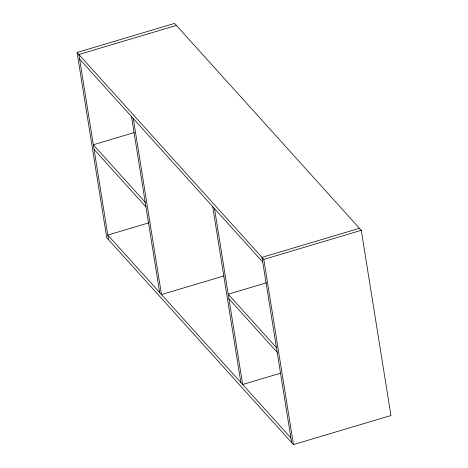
<?xml version="1.0" encoding="UTF-8"?>
<svg xmlns="http://www.w3.org/2000/svg" width="468" height="468" viewBox="0 0 468 468"><rect width="100%" height="100%" fill="white"/><g stroke="black" fill="none" stroke-linecap="round" stroke-linejoin="round"><path stroke-width="0.7" d="M77.062 52.48L174.535 23.4L361.273 230.314L390.938 415.52L293.465 444.6L106.727 237.685L77.062 52.48L263.8 259.395L293.465 444.6M176.354 25.412L78.876 54.493L108.541 239.698M134.415 132.526L93.337 144.782L145.209 202.258M148.877 222.815L107.804 235.065L290.909 437.96M359.459 228.302L261.981 257.382L291.646 442.588M263.8 259.395L361.273 230.314M224.149 275.863L161.489 294.553L133.304 118.609M266.497 282.795L228.203 294.214L276.448 347.671M280.262 373.288L242.664 384.503L214.484 208.558M79.618 59.12L262.724 262.01M94.08 149.409L145.952 206.885M228.946 298.847L277.185 352.299M212.671 206.546L240.85 382.496M131.49 116.596L159.67 292.541"/></g></svg>
